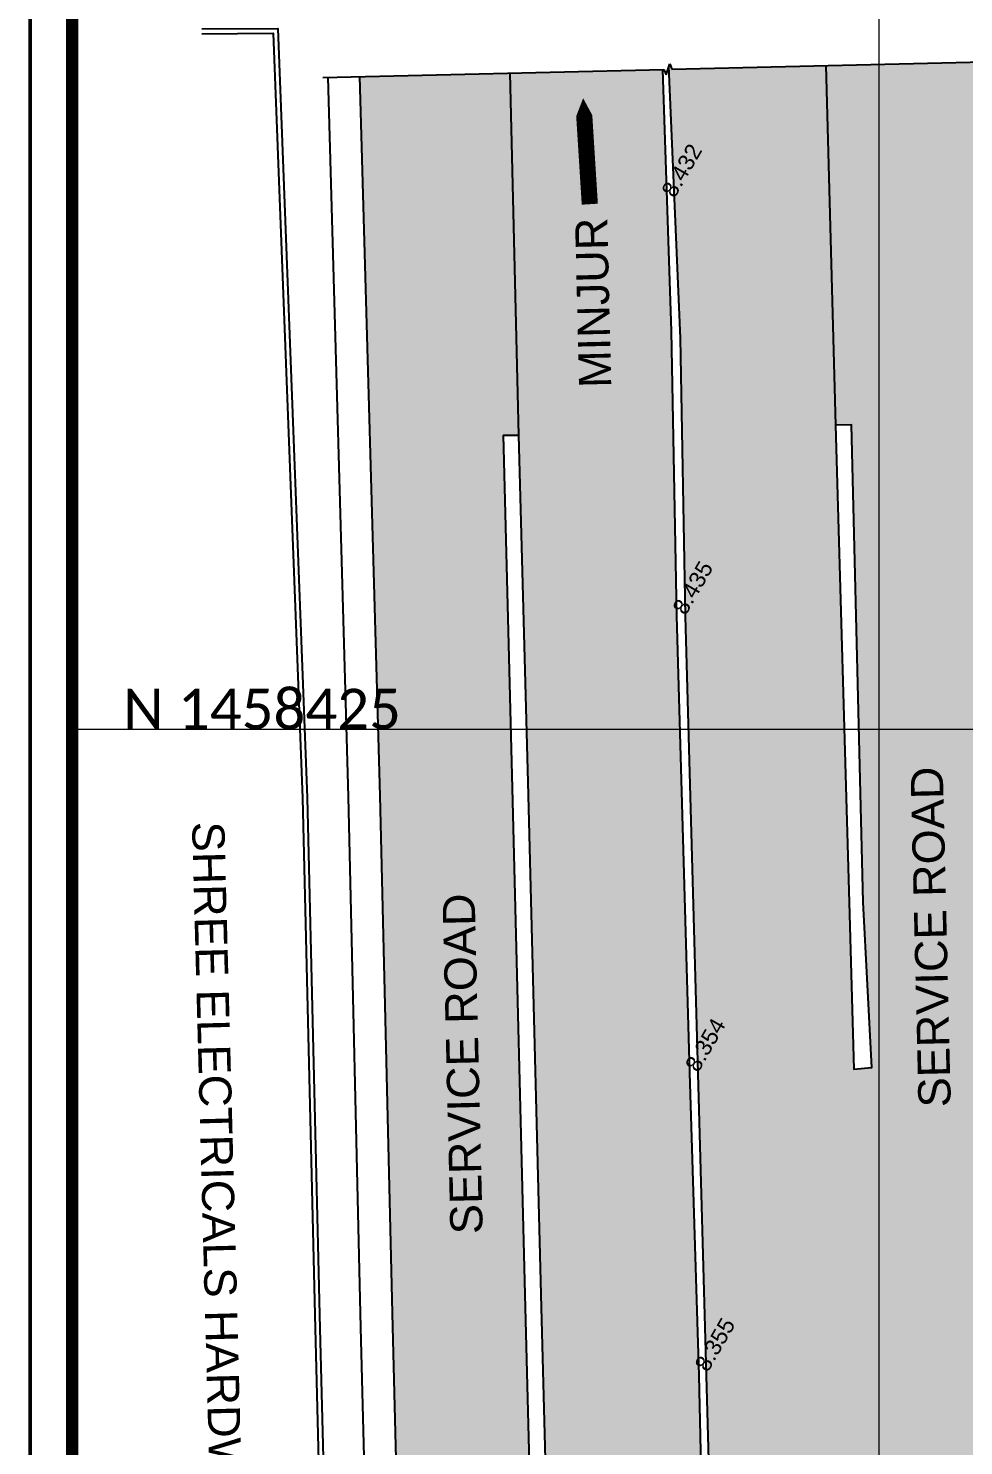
# Model space of a CAD drawing. Header units: metres. Extents: x 420822 to 421453, y 1458172 to 1458620.
# Drawn here: x 420822.3 to 420880.2, y 1458380.6 to 1458468.4 of the extents above; entities that cross this region are included whole.
import ezdxf
from ezdxf.enums import TextEntityAlignment as Align

# ---------------------------------------------------------------- set-up
doc = ezdxf.new("R2010")
doc.units = ezdxf.units.M
doc.header["$MEASUREMENT"] = 0
doc.linetypes.add('DOT2', pattern=[0.125, 0, -0.125])
doc.layers.get('0').update_dxf_attribs({"linetype": 'CONTINUOUS'})
for name, color, linetype in [('CWALL', 120, 'CONTINUOUS'), ('DRAIN', 5, 'CONTINUOUS'), ('HATCH', 8, 'CONTINUOUS'), ('ROAD', 1, 'CONTINUOUS'), ('ROAD LEVEL', 130, 'CONTINUOUS'), ('TEXT', 7, 'CONTINUOUS'), ('TITLE', 86, 'CONTINUOUS')]:
    doc.layers.add(name, color=color, linetype=linetype)
doc.layers.add('grid', color=5, linetype='DOT2', lineweight=20)
doc.styles.add('Legend', font='calibri.ttf', dxfattribs={"height": 2})
doc.styles.add('rs1', font='arial.ttf', dxfattribs={"height": 1})
doc.styles.add('rs2', font='arial.ttf', dxfattribs={"height": 2})

msp = doc.modelspace()

# ---------------------------------------------------------------- hatches: boundary and pattern name
at = {"layer": 'HATCH', "linetype": 'ByBlock'}
h = msp.add_hatch(dxfattribs=at)
h.set_pattern_fill('DOTS', color=8, scale=15)
h.paths.add_polyline_path([(420852.14, 1458465.6423), (420861.5912, 1458465.867), (420862.113, 1458449.657), (420862.45, 1458432.027), (420863.254, 1458403.698), (420863.834, 1458384.954), (420864.248, 1458366.204), (420864.831, 1458343.165), (420865.6877, 1458312.4575), (420856.0004, 1458312.3934), (420854.91, 1458357.828), (420854.074, 1458389.167), (420853.253, 1458421.712), (420852.687, 1458443.206), (420851.706, 1458443.202), (420853.072, 1458389.161), (420853.884, 1458357.744), (420855.1084, 1458312.3875), (420846.9412, 1458312.3335), (420846.486, 1458328.248), (420845.705, 1458354.38), (420844.842, 1458387.978), (420844.06, 1458420.856), (420842.805, 1458465.429)])
h = msp.add_hatch(dxfattribs=at)
h.set_pattern_fill('DOTS', color=8, scale=15)
h.paths.add_polyline_path([(420871.7073, 1458466.1075), (420881.017, 1458466.3289), (420881.435, 1458445.281), (420882.42, 1458402.939), (420883.306, 1458381.507), (420883.453, 1458369.545), (420883.931, 1458356.031), (420884.395, 1458331.746), (420884.9243, 1458312.5847), (420876.9604, 1458312.532), (420877.313, 1458346.186), (420877.596, 1458362.909), (420877.035, 1458371.21), (420875.386, 1458371.308), (420875.924, 1458363.173), (420876.242, 1458346.157), (420875.9619, 1458312.5254), (420866.2463, 1458312.4612), (420865.435, 1458343.191), (420864.816, 1458366.233), (420863.792, 1458403.673), (420863.014, 1458431.996), (420862.696, 1458449.223), (420861.9831, 1458466.07), (420862.034, 1458466.2211), (420862.1671, 1458465.8807), (420871.7073, 1458466.1075), (420872.301, 1458443.841), (420873.158, 1458414.251), (420873.442, 1458403.939), (420874.563, 1458404.036), (420874.022, 1458414.28), (420873.292, 1458443.846), (420872.301, 1458443.841)])

# ---------------------------------------------------------------- linework, layer by layer
for p, q in [((420861.6673, 1458465.8688, 8.1195), (420861.8004, 1458465.5285, 8.1195)), ((420861.8004, 1458465.5285, 8.1195), (420862.034, 1458466.2211, 8.1195)), ((420862.034, 1458466.2211, 8.1195), (420862.1671, 1458465.8807, 8.1195))]:
    msp.add_line(p, q)
at = {"layer": 'CWALL', "linetype": 'ByBlock', "elevation": 8.17}
for points in [[(420833.028, 1458468.3805), (420837.7483, 1458468.4109), (420839.5653, 1458420.7393), (420840.3472, 1458387.8668), (420841.2105, 1458354.2551), (420841.9917, 1458328.1166), (420842.831, 1458298.775), (420835.676, 1458298.6083)], [(420833.0299, 1458468.0805), (420837.4596, 1458468.1091), (420839.2655, 1458420.73), (420840.0473, 1458387.8594), (420840.9107, 1458354.2468), (420841.6919, 1458328.1078), (420842.5225, 1458299.0679), (420835.669, 1458298.9082)]]:
    msp.add_lwpolyline(points, dxfattribs=at)
at = {"layer": 'DRAIN', "linetype": 'ByBlock', "elevation": 8.17}
for points in [[(420840.8395, 1458465.3737), (420842.0944, 1458420.805), (420842.8763, 1458387.9294), (420843.7395, 1458354.3254), (420844.5206, 1458328.1905), (420844.9745, 1458312.3205)], [(420842.805, 1458465.429), (420844.06, 1458420.856), (420844.842, 1458387.978), (420845.705, 1458354.38), (420846.486, 1458328.248), (420846.9412, 1458312.3335)]]:
    msp.add_lwpolyline(points, dxfattribs=at)
at = {"layer": 'grid', "color": 8, "linetype": 'ByBlock'}
for p, q in [((420875, 1458175), (420875, 1458617.5426)), ((420825, 1458425), (421373.931, 1458425))]:
    msp.add_line(p, q, dxfattribs=at)
at = {"layer": 'HATCH', "color": 0, "linetype": 'ByBlock'}
msp.add_lwpolyline([(420857.0767, 1458457.5217, 1, 1, 0), (420856.801, 1458461.9172, 2, 0, 0), (420856.665, 1458464.0872, 0, 0, 0)], format="xyseb", dxfattribs=at)
at = {"layer": 'ROAD', "linetype": 'Continuous'}
for points, elevation in [([(420840.5396, 1458465.3665), (420861.6673, 1458465.8688)], 8.17), ([(420862.1671, 1458465.8807), (420883.2948, 1458466.383)], 8.1195)]:
    msp.add_lwpolyline(points, dxfattribs=dict(at, elevation=elevation))
at = {"layer": 'ROAD', "color": 1, "linetype": 'ByBlock'}
for points, elevation in [([(420861.5912, 1458465.867), (420862.113, 1458449.657), (420862.45, 1458432.027), (420863.254, 1458403.698), (420863.834, 1458384.954), (420864.248, 1458366.204), (420864.831, 1458343.165), (420865.6877, 1458312.4575)], 8.482), ([(420866.2463, 1458312.4612), (420865.435, 1458343.191), (420864.816, 1458366.233), (420863.792, 1458403.673), (420863.014, 1458431.996), (420862.696, 1458449.223), (420861.9831, 1458466.07)], 8.239)]:
    msp.add_lwpolyline(points, dxfattribs=dict(at, elevation=elevation))
at = {"layer": 'ROAD', "color": 30, "linetype": 'ByBlock'}
for points, elevation in [([(420871.7073, 1458466.1075), (420872.301, 1458443.841), (420873.158, 1458414.251), (420873.442, 1458403.939), (420874.563, 1458404.036), (420874.022, 1458414.28), (420873.292, 1458443.846), (420872.301, 1458443.841)], 8.327), ([(420856.0004, 1458312.3934), (420854.91, 1458357.828), (420854.074, 1458389.167), (420853.253, 1458421.712), (420852.687, 1458443.206), (420852.14, 1458465.6423)], 7.975), ([(420851.706, 1458443.202), (420852.687, 1458443.206)], 7.971), ([(420851.706, 1458443.202), (420852.275, 1458421.339), (420853.072, 1458389.161), (420853.884, 1458357.744), (420855.1084, 1458312.3875)], 7.971)]:
    msp.add_lwpolyline(points, dxfattribs=dict(at, elevation=elevation))
at = {"layer": 'TITLE', "color": 8, "const_width": 0.2297}
msp.add_lwpolyline([(420822.3963, 1458172.3963), (421453.1463, 1458172.3963), (421453.1463, 1458620.1463), (420822.3963, 1458620.1463)], close=True, dxfattribs=at)
at = {"layer": 'TITLE', "color": 12, "const_width": 0.75}
msp.add_lwpolyline([(420825, 1458175), (421450.5426, 1458175), (421450.5426, 1458617.5426), (420825, 1458617.5426)], close=True, dxfattribs=at)

# ---------------------------------------------------------------- texts
at = {"layer": 'grid', "linetype": 'ByBlock', "style": 'Legend'}
msp.add_text(' N 1458425 ', height=2.5, dxfattribs=at).set_placement((420846.255, 1458425), align=Align.RIGHT)
at = {"layer": 'ROAD LEVEL', "linetype": 'ByBlock', "style": 'rs1'}
for s, p in [('8.432', (420862.331, 1458457.848, 8.432)), ('8.435', (420863.014, 1458431.996, 8.435)), ('8.354', (420863.792, 1458403.673, 8.354)), ('8.355', (420864.386, 1458385.106, 8.355))]:
    msp.add_text(s, height=1, rotation=60, dxfattribs=at).set_placement(p)
at = {"layer": 'TEXT', "linetype": 'ByBlock', "style": 'rs2'}
for s, rotation, p in [('MINJUR', 91.362518, (420858.4096, 1458446.1626)), ('SERVICE ROAD', 91.362518, (420879.4526, 1458401.5894)), ('SHREE ELECTRICALS HARDWARES AND PLUMBING', 271.520693, (420832.4239, 1458419.245)), ('SERVICE ROAD', 91.362518, (420850.4433, 1458393.7291))]:
    msp.add_text(s, height=2, rotation=rotation, dxfattribs=at).set_placement(p)

doc.saveas('drawing.dxf')
